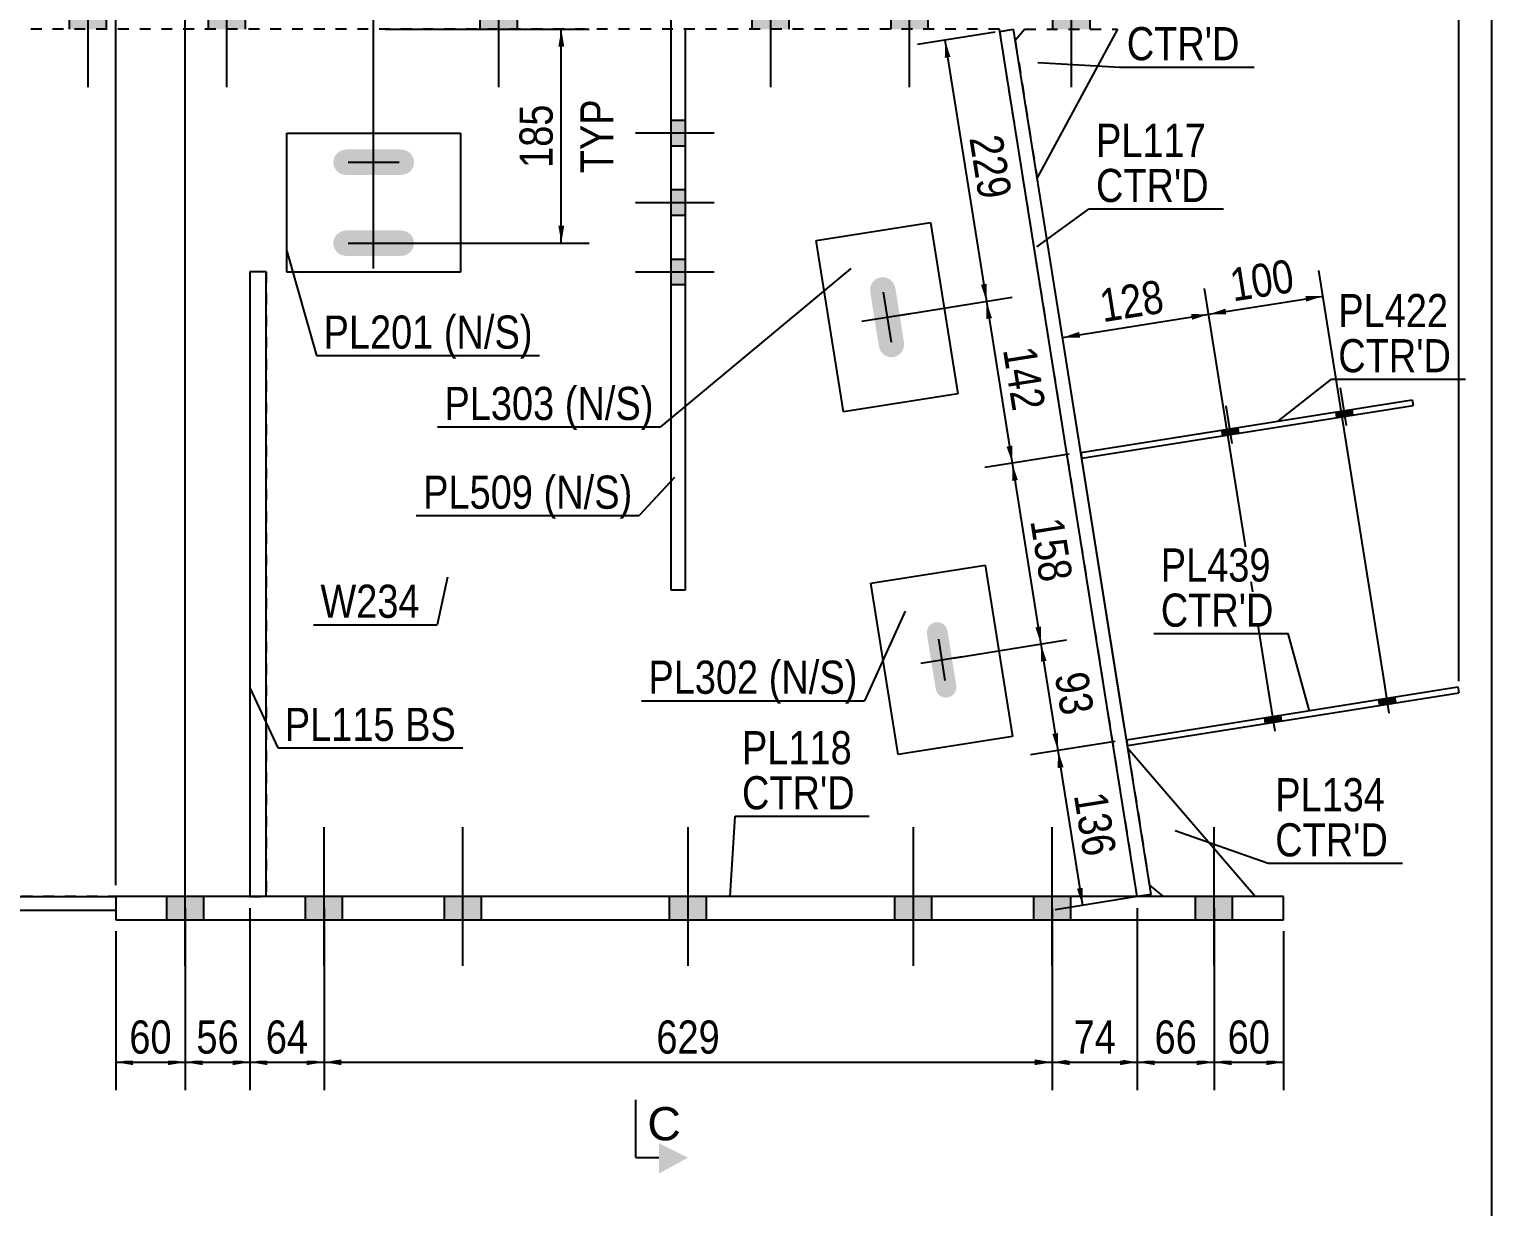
# Model space of a CAD drawing. Header units: millimetres. Extents: x -318 to 94, y -164 to 123.
# Drawn here: x -32.4 to 94, y -32 to 69.8 of the extents above; entities that cross this region are included whole.
import ezdxf

# ---------------------------------------------------------------- set-up
doc = ezdxf.new("R2010")
doc.units = ezdxf.units.MM
doc.linetypes.add('DXK_LINE_DOT1', pattern=[1.8814, 0.9407, -0.9407])
doc.styles.add('Arial', font='ARIAL.TTF', dxfattribs={"height": 0.2})
doc.styles.add('Arial Narrow', font='ARIALN.TTF', dxfattribs={"height": 0.2})

# ---------------------------------------------------------------- blocks, each defined once
blk = doc.blocks.new('Unknown-623327836-1210')
at = {"color": 5, "linetype": 'Continuous'}
blk.add_line((94.02, -164.04), (94.02, 122.96), dxfattribs=at)
blk = doc.blocks.new('Part-623327836-3298 - 1231')
at = {"color": 2, "linetype": 'Continuous'}
for p, q in [((58.49, 33.24), (87.13, 37.79)), ((58.57, 32.75), (87.21, 37.3)), ((87.13, 37.79), (87.21, 37.3))]:
    blk.add_line(p, q, dxfattribs=at)
at = {"color": 7, "linetype": 'DXK_LINE_DOT1'}
blk.add_line((58.49, 33.24), (58.57, 32.75), dxfattribs=at)
blk = doc.blocks.new('Bolt-623327836-1234 - 1231')
at = {"linetype": 'Continuous'}
for points in [[(0.55, 57.55), (0.79, 57.91), (0.87, 58.33), (0.79, 58.75), (0.55, 59.1), (0.19, 59.34), (-0.23, 59.43), (-5.03, 59.43), (-5.45, 59.34), (-5.8, 59.1), (-6.04, 58.75), (-6.13, 58.33), (-6.04, 57.91), (-5.8, 57.55), (-5.45, 57.31), (-5.03, 57.23), (-0.23, 57.23), (0.19, 57.31)], [(0.55, 50.55), (0.79, 50.91), (0.87, 51.33), (0.79, 51.75), (0.55, 52.1), (0.19, 52.34), (-0.23, 52.43), (-5.03, 52.43), (-5.45, 52.34), (-5.8, 52.1), (-6.04, 51.75), (-6.13, 51.33), (-6.04, 50.91), (-5.8, 50.55), (-5.45, 50.31), (-5.03, 50.23), (-0.23, 50.23), (0.19, 50.31)]]:
    blk.add_hatch(color=3, dxfattribs=at).paths.add_polyline_path(points)
at = {"color": 3, "linetype": 'Continuous'}
for p, q in [((-2.63, 56.13), (-2.63, 60.53)), ((-4.83, 58.33), (-0.43, 58.33)), ((-2.63, 49.13), (-2.63, 53.53)), ((-4.83, 51.33), (-0.43, 51.33))]:
    blk.add_line(p, q, dxfattribs=at)
blk = doc.blocks.new('Part-623327836-1507 - 1231')
at = {"color": 2, "linetype": 'Continuous'}
for p, q in [((-11.92, 48.85), (-13.32, 48.85)), ((-13.32, 48.85), (-13.32, -5.17)), ((-11.92, -5.17), (-11.92, 48.85))]:
    blk.add_line(p, q, dxfattribs=at)
at = {"color": 7, "linetype": 'DXK_LINE_DOT1'}
blk.add_line((-13.32, -5.17), (-11.92, -5.17), dxfattribs=at)
blk = doc.blocks.new('Part-623327836-1639 - 1231')
at = {"color": 2, "linetype": 'Continuous'}
for p, q in [((62.56, 7.67), (73.6, -5.17)), ((64.44, -4.19), (65.6, -5.17))]:
    blk.add_line(p, q, dxfattribs=at)
at = {"color": 7, "linetype": 'DXK_LINE_DOT1'}
for p, q in [((62.56, 7.67), (64.44, -4.19)), ((73.6, -5.17), (65.6, -5.17))]:
    blk.add_line(p, q, dxfattribs=at)
blk = doc.blocks.new('Part-623327836-1257 - 1231')
at = {"color": 2, "linetype": 'Continuous'}
for p, q in [((-10.13, 48.83), (-10.13, 60.83)), ((-10.13, 60.83), (4.87, 60.83)), ((4.87, 60.83), (4.87, 48.83)), ((4.87, 48.83), (-10.13, 48.83))]:
    blk.add_line(p, q, dxfattribs=at)
blk = doc.blocks.new('Part-623327836-3299 - 1231')
at = {"color": 2, "linetype": 'Continuous'}
for p, q in [((40.34, 21.92), (50.22, 23.49)), ((50.22, 23.49), (52.58, 8.68)), ((42.7, 7.11), (40.34, 21.92)), ((52.58, 8.68), (42.7, 7.11))]:
    blk.add_line(p, q, dxfattribs=at)
blk = doc.blocks.new('Bolt-623327836-3307 - 1231')
at = {"linetype": 'Continuous'}
for points in [[(24.29, 59.73), (24.29, 61.93), (23.09, 61.93), (23.09, 59.73)], [(24.29, 53.73), (24.29, 55.93), (23.09, 55.93), (23.09, 53.73)], [(24.29, 47.73), (24.29, 49.93), (23.09, 49.93), (23.09, 47.73)]]:
    blk.add_hatch(color=3, dxfattribs=at).paths.add_polyline_path(points)
at = {"color": 3, "linetype": 'Continuous'}
for p, q in [((26.79, 60.83), (19.99, 60.83)), ((24.29, 61.93), (23.09, 61.93)), ((24.29, 59.73), (23.09, 59.73)), ((24.29, 55.93), (23.09, 55.93)), ((26.79, 54.83), (19.99, 54.83)), ((24.29, 53.73), (23.09, 53.73)), ((24.29, 49.93), (23.09, 49.93)), ((26.79, 48.83), (19.99, 48.83)), ((24.29, 47.73), (23.09, 47.73))]:
    blk.add_line(p, q, dxfattribs=at)
blk = doc.blocks.new('Part-623327836-1364 - 1231')
at = {"color": 2, "linetype": 'Continuous'}
for p, q in [((51.49, 69.64), (52.67, 69.83)), ((63.38, -5.17), (51.49, 69.64)), ((64.57, -4.98), (52.67, 69.83)), ((64.57, -4.98), (63.38, -5.17))]:
    blk.add_line(p, q, dxfattribs=at)
blk = doc.blocks.new('Part-623327836-1668 - 1231')
at = {"color": 2, "linetype": 'Continuous'}
for p, q in [((53.67, 69.83), (52.83, 68.84)), ((61.67, 69.83), (54.71, 56.99))]:
    blk.add_line(p, q, dxfattribs=at)
at = {"color": 7, "linetype": 'DXK_LINE_DOT1'}
for p, q in [((53.67, 69.83), (61.67, 69.83)), ((52.83, 68.84), (54.71, 56.99)), ((54.71, 56.99), (54.71, 56.99))]:
    blk.add_line(p, q, dxfattribs=at)
blk = doc.blocks.new('Bolt-623327836-1366 - 1231')
at = {"linetype": 'Continuous'}
for points in [[(-17.32, -5.17), (-20.52, -5.17), (-20.52, -7.17), (-17.32, -7.17)], [(-17.32, -5.17), (-20.52, -5.17), (-20.52, -7.17), (-17.32, -7.17)], [(-5.32, -5.17), (-8.52, -5.17), (-8.52, -7.17), (-5.32, -7.17)], [(-5.32, -5.17), (-8.52, -5.17), (-8.52, -7.17), (-5.32, -7.17)], [(6.68, -5.17), (3.48, -5.17), (3.48, -7.17), (6.68, -7.17)], [(6.68, -5.17), (3.48, -5.17), (3.48, -7.17), (6.68, -7.17)], [(26.15, -5.17), (22.95, -5.17), (22.95, -7.17), (26.15, -7.17)], [(26.15, -5.17), (22.95, -5.17), (22.95, -7.17), (26.15, -7.17)], [(45.62, -5.17), (42.42, -5.17), (42.42, -7.17), (45.62, -7.17)], [(45.62, -5.17), (42.42, -5.17), (42.42, -7.17), (45.62, -7.17)], [(57.62, -5.17), (54.42, -5.17), (54.42, -7.17), (57.62, -7.17)], [(57.62, -5.17), (54.42, -5.17), (54.42, -7.17), (57.62, -7.17)], [(71.62, -5.17), (68.42, -5.17), (68.42, -7.17), (71.62, -7.17)], [(71.62, -5.17), (68.42, -5.17), (68.42, -7.17), (71.62, -7.17)]]:
    blk.add_hatch(color=3, dxfattribs=at).paths.add_polyline_path(points)
at = {"color": 3, "linetype": 'Continuous'}
for p, q in [((-18.92, -11.15), (-18.92, 0.83)), ((-18.92, -11.15), (-18.92, 0.83)), ((-6.92, -11.15), (-6.92, 0.83)), ((-6.92, -11.15), (-6.92, 0.83)), ((5.08, -11.15), (5.08, 0.83)), ((5.08, -11.15), (5.08, 0.83)), ((24.55, -11.15), (24.55, 0.83)), ((24.55, -11.15), (24.55, 0.83)), ((44.02, -11.15), (44.02, 0.83)), ((44.02, -11.15), (44.02, 0.83)), ((56.02, -11.15), (56.02, 0.83)), ((56.02, -11.15), (56.02, 0.83)), ((70.02, -11.15), (70.02, 0.83)), ((70.02, -11.15), (70.02, 0.83)), ((-20.52, -7.17), (-20.52, -5.17)), ((-20.52, -7.17), (-20.52, -5.17)), ((-17.32, -7.17), (-17.32, -5.17)), ((-17.32, -7.17), (-17.32, -5.17)), ((-8.52, -7.17), (-8.52, -5.17)), ((-8.52, -7.17), (-8.52, -5.17)), ((-5.32, -7.17), (-5.32, -5.17)), ((-5.32, -7.17), (-5.32, -5.17)), ((3.48, -7.17), (3.48, -5.17)), ((3.48, -7.17), (3.48, -5.17)), ((6.68, -7.17), (6.68, -5.17)), ((6.68, -7.17), (6.68, -5.17)), ((22.95, -7.17), (22.95, -5.17)), ((22.95, -7.17), (22.95, -5.17)), ((26.15, -7.17), (26.15, -5.17)), ((26.15, -7.17), (26.15, -5.17)), ((42.42, -7.17), (42.42, -5.17)), ((42.42, -7.17), (42.42, -5.17)), ((45.62, -7.17), (45.62, -5.17)), ((45.62, -7.17), (45.62, -5.17)), ((54.42, -7.17), (54.42, -5.17)), ((54.42, -7.17), (54.42, -5.17)), ((57.62, -7.17), (57.62, -5.17)), ((57.62, -7.17), (57.62, -5.17)), ((68.42, -7.17), (68.42, -5.17)), ((68.42, -7.17), (68.42, -5.17)), ((71.62, -7.17), (71.62, -5.17)), ((71.62, -7.17), (71.62, -5.17))]:
    blk.add_line(p, q, dxfattribs=at)
blk = doc.blocks.new('Bolt-623327836-1368 - 1231')
at = {"linetype": 'Continuous'}
for points in [[(84.34, 11.38), (85.73, 11.6), (85.65, 12.09), (84.26, 11.87)], [(84.34, 11.38), (85.73, 11.6), (85.65, 12.09), (84.26, 11.87)], [(74.47, 9.81), (75.85, 10.03), (75.77, 10.52), (74.39, 10.3)], [(74.47, 9.81), (75.85, 10.03), (75.77, 10.52), (74.39, 10.3)]]:
    blk.add_hatch(color=3, dxfattribs=at).paths.add_polyline_path(points)
at = {"color": 3, "linetype": 'Continuous'}
for p, q in [((85.16, 10.7), (84.56, 14.45)), ((85.16, 10.7), (84.56, 14.45)), ((75.28, 9.13), (74.69, 12.88)), ((75.28, 9.13), (74.69, 12.88)), ((84.34, 11.38), (84.26, 11.87)), ((84.34, 11.38), (84.26, 11.87)), ((85.73, 11.6), (85.65, 12.09)), ((85.73, 11.6), (85.65, 12.09)), ((74.47, 9.81), (74.39, 10.3)), ((74.47, 9.81), (74.39, 10.3)), ((75.85, 10.03), (75.77, 10.52)), ((75.85, 10.03), (75.77, 10.52))]:
    blk.add_line(p, q, dxfattribs=at)
blk = doc.blocks.new('Part-623327836-1763 - 1231')
at = {"color": 2, "linetype": 'Continuous'}
for p, q in [((76.02, -5.17), (-24.92, -5.17)), ((-24.92, -5.17), (-24.92, -7.17)), ((76.02, -7.17), (76.02, -5.17)), ((-24.92, -7.17), (76.02, -7.17))]:
    blk.add_line(p, q, dxfattribs=at)
blk = doc.blocks.new('Part-623327836-1412 - 1231')
at = {"color": 2, "linetype": 'Continuous'}
for p, q in [((-114.45, 14.84), (-114.5, 13.64)), ((-66.45, 12.73), (-114.45, 14.84)), ((-66.45, 11.53), (-114.5, 13.64)), ((-48.32, -5.17), (-66.35, -4.38)), ((-48.35, -6.37), (-66.35, -5.58)), ((-48.32, -5.17), (-24.92, -5.17)), ((-24.92, -6.37), (-48.35, -6.37))]:
    blk.add_line(p, q, dxfattribs=at)
at = {"color": 7, "linetype": 'DXK_LINE_DOT1'}
blk.add_line((-24.92, -5.17), (-24.92, -6.37), dxfattribs=at)
blk = doc.blocks.new('Part-623327836-1462 - 1231')
at = {"color": 2, "linetype": 'Continuous'}
for p, q in [((62.44, 8.4), (91.08, 12.96)), ((91.08, 12.96), (91.16, 12.46)), ((62.52, 7.91), (91.16, 12.46))]:
    blk.add_line(p, q, dxfattribs=at)
at = {"color": 7, "linetype": 'DXK_LINE_DOT1'}
blk.add_line((62.44, 8.4), (62.52, 7.91), dxfattribs=at)
blk = doc.blocks.new('Bolt-623327836-1485 - 1231')
at = {"linetype": 'Continuous'}
for points in [[(-38.74, 72.33), (-41.94, 72.33), (-41.94, 69.83), (-38.74, 69.83)], [(-38.74, 72.33), (-41.94, 72.33), (-41.94, 69.83), (-38.74, 69.83)], [(-25.74, 72.33), (-28.94, 72.33), (-28.94, 69.83), (-25.74, 69.83)], [(-25.74, 72.33), (-28.94, 72.33), (-28.94, 69.83), (-25.74, 69.83)], [(-13.74, 72.33), (-16.94, 72.33), (-16.94, 69.83), (-13.74, 69.83)], [(-13.74, 72.33), (-16.94, 72.33), (-16.94, 69.83), (-13.74, 69.83)], [(9.76, 72.33), (6.56, 72.33), (6.56, 69.83), (9.76, 69.83)], [(9.76, 72.33), (6.56, 72.33), (6.56, 69.83), (9.76, 69.83)], [(33.26, 72.33), (30.06, 72.33), (30.06, 69.83), (33.26, 69.83)], [(33.26, 72.33), (30.06, 72.33), (30.06, 69.83), (33.26, 69.83)], [(45.26, 72.33), (42.06, 72.33), (42.06, 69.83), (45.26, 69.83)], [(45.26, 72.33), (42.06, 72.33), (42.06, 69.83), (45.26, 69.83)], [(59.26, 72.33), (56.06, 72.33), (56.06, 69.83), (59.26, 69.83)], [(59.26, 72.33), (56.06, 72.33), (56.06, 69.83), (59.26, 69.83)]]:
    blk.add_hatch(color=3, dxfattribs=at).paths.add_polyline_path(points)
at = {"color": 3, "linetype": 'Continuous'}
for p, q in [((-40.34, 76.8), (-40.34, 64.83)), ((-40.34, 76.8), (-40.34, 64.83)), ((-27.34, 76.8), (-27.34, 64.83)), ((-27.34, 76.8), (-27.34, 64.83)), ((-15.34, 76.8), (-15.34, 64.83)), ((-15.34, 76.8), (-15.34, 64.83)), ((8.16, 76.8), (8.16, 64.83)), ((8.16, 76.8), (8.16, 64.83)), ((31.66, 76.8), (31.66, 64.83)), ((31.66, 76.8), (31.66, 64.83)), ((43.66, 76.8), (43.66, 64.83)), ((43.66, 76.8), (43.66, 64.83)), ((57.66, 76.8), (57.66, 64.83)), ((57.66, 76.8), (57.66, 64.83)), ((-41.94, 72.33), (-41.94, 69.83)), ((-41.94, 72.33), (-41.94, 69.83)), ((-38.74, 72.33), (-38.74, 69.83)), ((-38.74, 72.33), (-38.74, 69.83)), ((-28.94, 72.33), (-28.94, 69.83)), ((-28.94, 72.33), (-28.94, 69.83)), ((-25.74, 72.33), (-25.74, 69.83)), ((-25.74, 72.33), (-25.74, 69.83)), ((-16.94, 72.33), (-16.94, 69.83)), ((-16.94, 72.33), (-16.94, 69.83)), ((-13.74, 72.33), (-13.74, 69.83)), ((-13.74, 72.33), (-13.74, 69.83)), ((6.56, 72.33), (6.56, 69.83)), ((6.56, 72.33), (6.56, 69.83)), ((9.76, 72.33), (9.76, 69.83)), ((9.76, 72.33), (9.76, 69.83)), ((30.06, 72.33), (30.06, 69.83)), ((30.06, 72.33), (30.06, 69.83)), ((33.26, 72.33), (33.26, 69.83)), ((33.26, 72.33), (33.26, 69.83)), ((42.06, 72.33), (42.06, 69.83)), ((42.06, 72.33), (42.06, 69.83)), ((45.26, 72.33), (45.26, 69.83)), ((45.26, 72.33), (45.26, 69.83)), ((56.06, 72.33), (56.06, 69.83)), ((56.06, 72.33), (56.06, 69.83)), ((59.26, 72.33), (59.26, 69.83)), ((59.26, 72.33), (59.26, 69.83))]:
    blk.add_line(p, q, dxfattribs=at)
blk = doc.blocks.new('Part-623327836-1529 - 1231')
at = {"color": 7, "linetype": 'DXK_LINE_DOT1'}
for p, q in [((-11.92, 48.85), (-13.32, 48.85)), ((-13.32, 48.85), (-13.32, -5.17)), ((-11.92, 48.85), (-11.92, -5.17))]:
    blk.add_line(p, q, dxfattribs=at)
blk = doc.blocks.new('Part-623327836-1690 - 1231')
at = {"color": 2, "linetype": 'Continuous'}
for p, q in [((-46.24, 69.83), (-46.24, -5.17)), ((51.49, 69.64), (51.46, 69.83))]:
    blk.add_line(p, q, dxfattribs=at)
at = {"color": 7, "linetype": 'DXK_LINE_DOT1'}
for p, q in [((51.46, 69.83), (-46.24, 69.83)), ((63.38, -5.17), (51.49, 69.64)), ((-13.32, -5.17), (-46.24, -5.17)), ((63.38, -5.17), (-11.92, -5.17))]:
    blk.add_line(p, q, dxfattribs=at)
blk = doc.blocks.new('Part-623327836-3300 - 1231')
at = {"color": 2, "linetype": 'Continuous'}
for p, q in [((35.63, 51.55), (45.51, 53.12)), ((45.51, 53.12), (47.86, 38.31)), ((37.99, 36.74), (35.63, 51.55)), ((47.86, 38.31), (37.99, 36.74))]:
    blk.add_line(p, q, dxfattribs=at)
blk = doc.blocks.new('Part-623327836-3301 - 1231')
at = {"color": 2, "linetype": 'Continuous'}
for p, q in [((23.09, 21.33), (23.09, 69.83)), ((24.29, 69.83), (24.29, 21.33)), ((24.29, 21.33), (23.09, 21.33))]:
    blk.add_line(p, q, dxfattribs=at)
blk = doc.blocks.new('Bolt-623327836-3302 - 1231')
at = {"linetype": 'Continuous'}
blk.add_hatch(color=3, dxfattribs=at).paths.add_polyline_path([(46.31, 12.2), (46.63, 12.05), (46.98, 12.04), (47.31, 12.16), (47.56, 12.4), (47.71, 12.72), (47.73, 13.07), (46.97, 17.81), (46.85, 18.14), (46.61, 18.4), (46.29, 18.55), (45.94, 18.56), (45.61, 18.44), (45.35, 18.2), (45.21, 17.88), (45.19, 17.53), (45.95, 12.79), (46.07, 12.46)])
at = {"color": 3, "linetype": 'Continuous'}
for p, q in [((46.18, 17.08), (46.74, 13.52)), ((44.68, 15.02), (48.24, 15.58))]:
    blk.add_line(p, q, dxfattribs=at)
blk = doc.blocks.new('Bolt-623327836-3303 - 1231')
at = {"linetype": 'Continuous'}
blk.add_hatch(color=3, dxfattribs=at).paths.add_polyline_path([(41.48, 41.67), (41.87, 41.49), (42.3, 41.47), (42.7, 41.62), (43.02, 41.91), (43.19, 42.3), (43.21, 42.73), (42.46, 47.47), (42.31, 47.87), (42.02, 48.19), (41.63, 48.37), (41.2, 48.38), (40.8, 48.24), (40.48, 47.94), (40.3, 47.55), (40.29, 47.13), (41.04, 42.39), (41.19, 41.98)])
at = {"color": 3, "linetype": 'Continuous'}
for p, q in [((41.4, 47.1), (42.09, 42.76)), ((39.58, 44.58), (43.92, 45.27))]:
    blk.add_line(p, q, dxfattribs=at)
blk = doc.blocks.new('Bolt-623327836-3304 - 1231')
at = {"linetype": 'Continuous'}
for points in [[(80.63, 36.25), (82.02, 36.47), (81.94, 36.97), (80.56, 36.75)], [(80.63, 36.25), (82.02, 36.47), (81.94, 36.97), (80.56, 36.75)], [(70.76, 34.68), (72.14, 34.9), (72.06, 35.4), (70.68, 35.18)], [(70.76, 34.68), (72.14, 34.9), (72.06, 35.4), (70.68, 35.18)]]:
    blk.add_hatch(color=3, dxfattribs=at).paths.add_polyline_path(points)
at = {"color": 3, "linetype": 'Continuous'}
for p, q in [((81.45, 35.57), (80.93, 38.83)), ((81.45, 35.57), (80.93, 38.83)), ((71.57, 34), (71.06, 37.26)), ((71.57, 34), (71.06, 37.26)), ((80.63, 36.25), (80.56, 36.75)), ((80.63, 36.25), (80.56, 36.75)), ((82.02, 36.47), (81.94, 36.97)), ((82.02, 36.47), (81.94, 36.97)), ((72.14, 34.9), (72.06, 35.4)), ((72.14, 34.9), (72.06, 35.4)), ((70.76, 34.68), (70.68, 35.18)), ((70.76, 34.68), (70.68, 35.18))]:
    blk.add_line(p, q, dxfattribs=at)
blk = doc.blocks.new('StraightDimension-623327836-4283 - 1231')
at = {"linetype": 'Continuous'}
for points in [[(55.04, 15.15), (55.05, 16.67), (55.53, 15.22)], [(56.53, 8.98), (56.52, 7.46), (56.03, 8.9)]]:
    blk.add_hatch(color=7, dxfattribs=at).paths.add_polyline_path(points)
at = {"color": 7, "linetype": 'Continuous'}
for p, q in [((47.45, 15.46), (57.27, 17.02)), ((55.05, 16.67), (56.52, 7.46)), ((61.45, 8.24), (54.15, 7.08))]:
    blk.add_line(p, q, dxfattribs=at)
at = {"color": 0}
blk.add_wipeout([(56.31, 9.69), (60.46, 10.35), (59.7, 15.14), (55.55, 14.48)], dxfattribs=at)
at = {"color": 3, "style": 'Arial Narrow'}
blk.add_text('93', height=2.863, rotation=-80.9647, dxfattribs=at).set_placement((56.24, 13.99))
blk = doc.blocks.new('StraightDimension-623327836-4286 - 1231')
at = {"linetype": 'Continuous'}
for points in [[(46.74, 67.36), (46.75, 68.89), (47.23, 67.44)], [(50.35, 47.82), (50.34, 46.29), (49.86, 47.74)]]:
    blk.add_hatch(color=7, dxfattribs=at).paths.add_polyline_path(points)
at = {"color": 7, "linetype": 'Continuous'}
for p, q in [((51.09, 69.58), (44.38, 68.51)), ((46.75, 68.89), (50.34, 46.29)), ((42.74, 45.09), (52.56, 46.65))]:
    blk.add_line(p, q, dxfattribs=at)
at = {"color": 0}
blk.add_wipeout([(49.22, 54.31), (53.37, 54.97), (52.32, 61.57), (48.17, 60.91)], dxfattribs=at)
at = {"color": 3, "style": 'Arial Narrow'}
blk.add_text('229', height=2.863, rotation=-80.9647, dxfattribs=at).set_placement((48.85, 60.42))
blk = doc.blocks.new('StraightDimension-623327836-4048 - 1231')
at = {"linetype": 'Continuous'}
blk.add_hatch(color=7, dxfattribs=at).paths.add_polyline_path([(21.59, 89.41), (23.09, 89.16), (21.59, 88.91)])
at = {"color": 7, "linetype": 'Continuous'}
for p, q in [((23.09, 69.04), (23.09, 93.66)), ((11.2, 89.16), (23.09, 89.16))]:
    blk.add_line(p, q, dxfattribs=at)
at = {"color": 0}
blk.add_wipeout([(22.31, 90.06), (22.31, 94.26), (11.97, 94.26), (11.97, 90.06)], dxfattribs=at)
at = {"color": 3, "style": 'Arial Narrow'}
blk.add_text('10962', height=2.863, dxfattribs=at).set_placement((12.57, 90.66))
blk = doc.blocks.new('StraightDimension-623327836-4049 - 1231')
at = {"linetype": 'Continuous'}
blk.add_hatch(color=7, dxfattribs=at).paths.add_polyline_path([(-4.13, 89.41), (-2.63, 89.16), (-4.13, 88.91)])
at = {"color": 7, "linetype": 'Continuous'}
for p, q in [((-2.63, 52.3), (-2.63, 93.66)), ((-14.52, 89.16), (-2.63, 89.16))]:
    blk.add_line(p, q, dxfattribs=at)
at = {"color": 0}
blk.add_wipeout([(-3.4, 90.06), (-3.4, 94.26), (-13.74, 94.26), (-13.74, 90.06)], dxfattribs=at)
at = {"color": 3, "style": 'Arial Narrow'}
blk.add_text('10704', height=2.863, dxfattribs=at).set_placement((-13.14, 90.66))
blk = doc.blocks.new('StraightDimension-623327836-4282 - 1231')
at = {"linetype": 'Continuous'}
for points in [[(56.5, 5.94), (56.52, 7.46), (57, 6.02)], [(58.66, -4.41), (58.64, -5.93), (58.16, -4.48)]]:
    blk.add_hatch(color=7, dxfattribs=at).paths.add_polyline_path(points)
at = {"color": 7, "linetype": 'Continuous'}
for p, q in [((61.45, 8.24), (54.15, 7.08)), ((56.52, 7.46), (58.64, -5.93)), ((63.58, -5.14), (56.27, -6.3))]:
    blk.add_line(p, q, dxfattribs=at)
at = {"color": 0}
blk.add_wipeout([(58.25, -2.51), (62.4, -1.85), (61.35, 4.75), (57.2, 4.09)], dxfattribs=at)
at = {"color": 3, "style": 'Arial Narrow'}
blk.add_text('136', height=2.863, rotation=-80.9647, dxfattribs=at).set_placement((57.89, 3.59))
blk = doc.blocks.new('StraightDimension-623327836-2008 - 1231')
at = {"color": 7, "linetype": 'Continuous'}
blk.add_line((91.16, 13.46), (91.16, 111.49), dxfattribs=at)
blk = doc.blocks.new('StraightDimension-623327836-2020 - 1231')
at = {"linetype": 'Continuous'}
for points in [[(68.03, 45.2), (69.55, 45.18), (68.11, 44.7)], [(58.43, 43.16), (56.91, 43.17), (58.35, 43.66)]]:
    blk.add_hatch(color=7, dxfattribs=at).paths.add_polyline_path(points)
at = {"color": 7, "linetype": 'Continuous'}
for p, q in [((74.92, 11.4), (69.2, 47.41)), ((62.28, 9.39), (56.56, 45.4)), ((56.91, 43.17), (69.55, 45.18))]:
    blk.add_line(p, q, dxfattribs=at)
at = {"color": 0}
blk.add_wipeout([(66.51, 44.85), (65.85, 49), (59.25, 47.95), (59.91, 43.8)], dxfattribs=at)
at = {"color": 3, "style": 'Arial Narrow'}
blk.add_text('128', height=2.863, rotation=9.0355, dxfattribs=at).set_placement((60.4, 44.49))
blk = doc.blocks.new('StraightDimension-623327836-2035 - 1231')
at = {"linetype": 'Continuous'}
for points in [[(71.07, 45.17), (69.55, 45.18), (70.99, 45.67)], [(77.91, 46.77), (79.43, 46.76), (77.98, 46.27)]]:
    blk.add_hatch(color=7, dxfattribs=at).paths.add_polyline_path(points)
at = {"color": 7, "linetype": 'Continuous'}
for p, q in [((84.8, 12.97), (79.07, 48.98)), ((74.92, 11.4), (69.2, 47.41)), ((69.55, 45.18), (79.43, 46.76))]:
    blk.add_line(p, q, dxfattribs=at)
at = {"color": 0}
blk.add_wipeout([(77.77, 46.64), (77.11, 50.79), (70.5, 49.74), (71.16, 45.59)], dxfattribs=at)
at = {"color": 3, "style": 'Arial Narrow'}
blk.add_text('100', height=2.863, rotation=9.0355, dxfattribs=at).set_placement((71.66, 46.28))
blk = doc.blocks.new('StraightDimension-623327836-2944 - 1231')
at = {"linetype": 'Continuous'}
for points in [[(13.34, 68.33), (13.59, 69.83), (13.84, 68.33)], [(13.84, 52.83), (13.59, 51.33), (13.34, 52.83)]]:
    blk.add_hatch(color=7, dxfattribs=at).paths.add_polyline_path(points)
at = {"color": 7, "linetype": 'Continuous'}
for p, q in [((-1.63, 69.83), (15.99, 69.83)), ((13.59, 51.33), (13.59, 69.83)), ((-1.63, 51.33), (15.99, 51.33))]:
    blk.add_line(p, q, dxfattribs=at)
at = {"color": 0, "linetype": 'Continuous'}
blk.add_wipeout([(18.69, 64.37), (14.49, 64.37), (14.49, 56.78), (18.69, 56.78)], dxfattribs=at)
at = {"color": 3, "linetype": 'Continuous', "style": 'Arial Narrow'}
blk.add_text('TYP', height=2.863, rotation=90.0002, dxfattribs=at).set_placement((18.09, 57.38))
at = {"color": 0}
blk.add_wipeout([(13.44, 63.92), (9.24, 63.92), (9.24, 57.24), (13.44, 57.24)], dxfattribs=at)
at = {"color": 3, "style": 'Arial Narrow'}
blk.add_text('185', height=2.863, rotation=90.0002, dxfattribs=at).set_placement((12.84, 57.84))
blk = doc.blocks.new('StraightDimension-623327836-3031 - 1231')
at = {"linetype": 'Continuous'}
for points in [[(71.52, -19.74), (70.02, -19.49), (71.52, -19.24)], [(74.52, -19.24), (76.02, -19.49), (74.52, -19.74)]]:
    blk.add_hatch(color=7, dxfattribs=at).paths.add_polyline_path(points)
at = {"color": 7, "linetype": 'Continuous'}
for p, q in [((70.02, -6.17), (70.02, -21.89)), ((76.02, -8.17), (76.02, -21.89)), ((70.02, -19.49), (76.02, -19.49))]:
    blk.add_line(p, q, dxfattribs=at)
at = {"color": 0}
blk.add_wipeout([(75.45, -19.34), (75.45, -15.14), (70.59, -15.14), (70.59, -19.34)], dxfattribs=at)
at = {"color": 3, "style": 'Arial Narrow'}
blk.add_text('60', height=2.863, dxfattribs=at).set_placement((71.19, -18.74))
blk = doc.blocks.new('StraightDimension-623327836-3032 - 1231')
at = {"linetype": 'Continuous'}
for points in [[(64.88, -19.74), (63.38, -19.49), (64.88, -19.24)], [(68.52, -19.24), (70.02, -19.49), (68.52, -19.74)]]:
    blk.add_hatch(color=7, dxfattribs=at).paths.add_polyline_path(points)
at = {"color": 7, "linetype": 'Continuous'}
for p, q in [((63.38, -6.17), (63.38, -21.89)), ((70.02, -6.17), (70.02, -21.89)), ((63.38, -19.49), (70.02, -19.49))]:
    blk.add_line(p, q, dxfattribs=at)
at = {"color": 0}
blk.add_wipeout([(69.13, -19.34), (69.13, -15.14), (64.27, -15.14), (64.27, -19.34)], dxfattribs=at)
at = {"color": 3, "style": 'Arial Narrow'}
blk.add_text('66', height=2.863, dxfattribs=at).set_placement((64.87, -18.74))
blk = doc.blocks.new('StraightDimension-623327836-3033 - 1231')
at = {"linetype": 'Continuous'}
for points in [[(57.52, -19.74), (56.02, -19.49), (57.52, -19.24)], [(61.88, -19.24), (63.38, -19.49), (61.88, -19.74)]]:
    blk.add_hatch(color=7, dxfattribs=at).paths.add_polyline_path(points)
at = {"color": 7, "linetype": 'Continuous'}
for p, q in [((56.02, -6.17), (56.02, -21.89)), ((63.38, -6.17), (63.38, -21.89)), ((56.02, -19.49), (63.38, -19.49))]:
    blk.add_line(p, q, dxfattribs=at)
at = {"color": 0}
blk.add_wipeout([(62.13, -19.34), (62.13, -15.14), (57.27, -15.14), (57.27, -19.34)], dxfattribs=at)
at = {"color": 3, "style": 'Arial Narrow'}
blk.add_text('74', height=2.863, dxfattribs=at).set_placement((57.87, -18.74))
blk = doc.blocks.new('StraightDimension-623327836-3034 - 1231')
at = {"linetype": 'Continuous'}
for points in [[(-5.42, -19.74), (-6.92, -19.49), (-5.42, -19.24)], [(54.52, -19.24), (56.02, -19.49), (54.52, -19.74)]]:
    blk.add_hatch(color=7, dxfattribs=at).paths.add_polyline_path(points)
at = {"color": 7, "linetype": 'Continuous'}
for p, q in [((-6.92, -6.2), (-6.92, -21.89)), ((56.02, -6.17), (56.02, -21.89)), ((-6.92, -19.49), (56.02, -19.49))]:
    blk.add_line(p, q, dxfattribs=at)
at = {"color": 0}
blk.add_wipeout([(27.89, -19.34), (27.89, -15.14), (21.21, -15.14), (21.21, -19.34)], dxfattribs=at)
at = {"color": 3, "style": 'Arial Narrow'}
blk.add_text('629', height=2.863, dxfattribs=at).set_placement((21.81, -18.74))
blk = doc.blocks.new('StraightDimension-623327836-3035 - 1231')
at = {"linetype": 'Continuous'}
for points in [[(-11.82, -19.74), (-13.32, -19.49), (-11.82, -19.24)], [(-8.42, -19.24), (-6.92, -19.49), (-8.42, -19.74)]]:
    blk.add_hatch(color=7, dxfattribs=at).paths.add_polyline_path(points)
at = {"color": 7, "linetype": 'Continuous'}
for p, q in [((-13.32, -6.17), (-13.32, -21.89)), ((-6.92, -6.2), (-6.92, -21.89)), ((-13.32, -19.49), (-6.92, -19.49))]:
    blk.add_line(p, q, dxfattribs=at)
at = {"color": 0}
blk.add_wipeout([(-7.69, -19.34), (-7.69, -15.14), (-12.55, -15.14), (-12.55, -19.34)], dxfattribs=at)
at = {"color": 3, "style": 'Arial Narrow'}
blk.add_text('64', height=2.863, dxfattribs=at).set_placement((-11.95, -18.74))
blk = doc.blocks.new('StraightDimension-623327836-3036 - 1231')
at = {"linetype": 'Continuous'}
for points in [[(-17.42, -19.74), (-18.92, -19.49), (-17.42, -19.24)], [(-14.82, -19.24), (-13.32, -19.49), (-14.82, -19.74)]]:
    blk.add_hatch(color=7, dxfattribs=at).paths.add_polyline_path(points)
at = {"color": 7, "linetype": 'Continuous'}
for p, q in [((-18.92, -6.17), (-18.92, -21.89)), ((-13.32, -6.17), (-13.32, -21.89)), ((-18.92, -19.49), (-13.32, -19.49))]:
    blk.add_line(p, q, dxfattribs=at)
at = {"color": 0}
blk.add_wipeout([(-13.69, -19.34), (-13.69, -15.14), (-18.55, -15.14), (-18.55, -19.34)], dxfattribs=at)
at = {"color": 3, "style": 'Arial Narrow'}
blk.add_text('56', height=2.863, dxfattribs=at).set_placement((-17.95, -18.74))
blk = doc.blocks.new('StraightDimension-623327836-3037 - 1231')
at = {"linetype": 'Continuous'}
for points in [[(-23.42, -19.74), (-24.92, -19.49), (-23.42, -19.24)], [(-20.42, -19.24), (-18.92, -19.49), (-20.42, -19.74)]]:
    blk.add_hatch(color=7, dxfattribs=at).paths.add_polyline_path(points)
at = {"color": 7, "linetype": 'Continuous'}
for p, q in [((-18.92, -6.17), (-18.92, -21.89)), ((-24.92, -8.17), (-24.92, -21.89)), ((-24.92, -19.49), (-18.92, -19.49))]:
    blk.add_line(p, q, dxfattribs=at)
at = {"color": 0}
blk.add_wipeout([(-19.49, -19.34), (-19.49, -15.14), (-24.35, -15.14), (-24.35, -19.34)], dxfattribs=at)
at = {"color": 3, "style": 'Arial Narrow'}
blk.add_text('60', height=2.863, dxfattribs=at).set_placement((-23.75, -18.74))
blk = doc.blocks.new('StraightDimension-623327836-4050 - 1231')
at = {"linetype": 'Continuous'}
blk.add_hatch(color=7, dxfattribs=at).paths.add_polyline_path([(-20.42, 95.11), (-18.92, 94.86), (-20.42, 94.61)])
at = {"color": 7, "linetype": 'Continuous'}
for p, q in [((-18.92, -6.17), (-18.92, 99.36)), ((-30.81, 94.86), (-18.92, 94.86))]:
    blk.add_line(p, q, dxfattribs=at)
at = {"color": 0}
blk.add_wipeout([(-19.7, 95.76), (-19.7, 99.96), (-30.04, 99.96), (-30.04, 95.76)], dxfattribs=at)
at = {"color": 3, "style": 'Arial Narrow'}
blk.add_text('10542', height=2.863, dxfattribs=at).set_placement((-29.44, 96.36))
blk = doc.blocks.new('StraightDimension-623327836-4051 - 1231')
at = {"linetype": 'Continuous'}
blk.add_hatch(color=7, dxfattribs=at).paths.add_polyline_path([(-26.42, 89.41), (-24.92, 89.16), (-26.42, 88.91)])
at = {"color": 7, "linetype": 'Continuous'}
for p, q in [((-24.92, -4.17), (-24.92, 93.66)), ((-36.81, 89.16), (-24.92, 89.16))]:
    blk.add_line(p, q, dxfattribs=at)
at = {"color": 0}
blk.add_wipeout([(-25.7, 90.06), (-25.7, 94.26), (-36.04, 94.26), (-36.04, 90.06)], dxfattribs=at)
at = {"color": 3, "style": 'Arial Narrow'}
blk.add_text('10482', height=2.863, dxfattribs=at).set_placement((-35.44, 90.66))
blk = doc.blocks.new('StraightDimension-623327836-4284 - 1231')
at = {"linetype": 'Continuous'}
for points in [[(52.56, 30.78), (52.57, 32.3), (53.05, 30.85)], [(55.06, 18.19), (55.05, 16.67), (54.57, 18.11)]]:
    blk.add_hatch(color=7, dxfattribs=at).paths.add_polyline_path(points)
at = {"color": 7, "linetype": 'Continuous'}
for p, q in [((57.5, 33.08), (50.2, 31.92)), ((52.57, 32.3), (55.05, 16.67)), ((47.45, 15.46), (57.27, 17.02))]:
    blk.add_line(p, q, dxfattribs=at)
at = {"color": 0}
blk.add_wipeout([(54.48, 21.2), (58.63, 21.86), (57.58, 28.47), (53.43, 27.81)], dxfattribs=at)
at = {"color": 3, "style": 'Arial Narrow'}
blk.add_text('158', height=2.863, rotation=-80.9647, dxfattribs=at).set_placement((54.12, 27.31))
blk = doc.blocks.new('StraightDimension-623327836-4285 - 1231')
at = {"linetype": 'Continuous'}
for points in [[(50.33, 44.77), (50.34, 46.29), (50.82, 44.85)], [(52.58, 33.82), (52.57, 32.3), (52.08, 33.74)]]:
    blk.add_hatch(color=7, dxfattribs=at).paths.add_polyline_path(points)
at = {"color": 7, "linetype": 'Continuous'}
for p, q in [((42.74, 45.09), (52.56, 46.65)), ((50.34, 46.29), (52.57, 32.3)), ((57.5, 33.08), (50.2, 31.92))]:
    blk.add_line(p, q, dxfattribs=at)
at = {"color": 0}
blk.add_wipeout([(52.13, 36.02), (56.27, 36.68), (55.22, 43.28), (51.08, 42.62)], dxfattribs=at)
at = {"color": 3, "style": 'Arial Narrow'}
blk.add_text('142', height=2.863, rotation=-80.9647, dxfattribs=at).set_placement((51.76, 42.12))
blk = doc.blocks.new('Mark-623327836-1252 - 1231')
at = {"color": 0}
for points in [[(2.54, 42.21), (2.54, 45.21), (-6.96, 45.21), (-6.96, 42.21)], [(11.11, 42.21), (11.11, 45.21), (3.44, 45.21), (3.44, 42.21)]]:
    blk.add_wipeout(points, dxfattribs=at)
for points in [[(2.54, 42.21), (2.54, 45.21), (-6.96, 45.21), (-6.96, 42.21)], [(11.11, 42.21), (11.11, 45.21), (3.44, 45.21), (3.44, 42.21)]]:
    blk.add_wipeout(points, dxfattribs=at)
at = {"color": 7, "linetype": 'Continuous'}
for p, q in [((-10.13, 50.64), (-7.56, 41.61)), ((-7.56, 41.61), (11.71, 41.61))]:
    blk.add_line(p, q, dxfattribs=at)
at = {"color": 3, "style": 'Arial Narrow'}
for s, p in [('PL201', (-6.96, 42.21)), ('(N/', (3.44, 42.21)), ('S)', (7.82, 42.21))]:
    blk.add_text(s, height=2.863, dxfattribs=at).set_placement(p)
blk = doc.blocks.new('Mark-623327836-1360 - 1231')
at = {"color": 0}
for points in [[(69.32, 58.79), (69.32, 61.79), (59.81, 61.79), (59.81, 58.79)], [(69.57, 54.89), (69.57, 57.89), (59.81, 57.89), (59.81, 54.89)]]:
    blk.add_wipeout(points, dxfattribs=at)
for points in [[(69.32, 58.79), (69.32, 61.79), (59.81, 61.79), (59.81, 58.79)], [(69.57, 54.89), (69.57, 57.89), (59.81, 57.89), (59.81, 54.89)]]:
    blk.add_wipeout(points, dxfattribs=at)
at = {"color": 7, "linetype": 'Continuous'}
for p, q in [((54.69, 51.02), (59.21, 54.29)), ((59.21, 54.29), (70.82, 54.29))]:
    blk.add_line(p, q, dxfattribs=at)
at = {"color": 3, "style": 'Arial Narrow'}
blk.add_text('PL117', height=2.863, dxfattribs=at).set_placement((59.81, 58.79))
at = {"color": 1, "style": 'Arial Narrow'}
blk.add_text("CTR'D", height=2.863, dxfattribs=at).set_placement((59.81, 54.89))
blk = doc.blocks.new('Mark-623327836-3327 - 1231')
at = {"color": 0}
for points in [[(30.62, 12.37), (30.62, 15.37), (21.12, 15.37), (21.12, 12.37)], [(39.19, 12.37), (39.19, 15.37), (31.52, 15.37), (31.52, 12.37)]]:
    blk.add_wipeout(points, dxfattribs=at)
for points in [[(30.62, 12.37), (30.62, 15.37), (21.12, 15.37), (21.12, 12.37)], [(39.19, 12.37), (39.19, 15.37), (31.52, 15.37), (31.52, 12.37)]]:
    blk.add_wipeout(points, dxfattribs=at)
at = {"color": 7, "linetype": 'Continuous'}
for p in [(43.32, 19.51), (20.52, 11.77)]:
    blk.add_line(p, (39.79, 11.77), dxfattribs=at)
at = {"color": 3, "style": 'Arial Narrow'}
for s, p in [('PL302', (21.12, 12.37)), ('(N/', (31.52, 12.37)), ('S)', (35.9, 12.37))]:
    blk.add_text(s, height=2.863, dxfattribs=at).set_placement(p)
blk = doc.blocks.new('Mark-623327836-1635 - 1231')
at = {"color": 0}
for points in [[(84.8, 2.21), (84.8, 5.21), (75.3, 5.21), (75.3, 2.21)], [(85.06, -1.69), (85.06, 1.31), (75.3, 1.31), (75.3, -1.69)]]:
    blk.add_wipeout(points, dxfattribs=at)
for points in [[(84.8, 2.21), (84.8, 5.21), (75.3, 5.21), (75.3, 2.21)], [(85.06, -1.69), (85.06, 1.31), (75.3, 1.31), (75.3, -1.69)]]:
    blk.add_wipeout(points, dxfattribs=at)
at = {"color": 7, "linetype": 'Continuous'}
for p, q in [((66.65, 0.56), (74.7, -2.29)), ((74.7, -2.29), (86.3, -2.29))]:
    blk.add_line(p, q, dxfattribs=at)
at = {"color": 3, "style": 'Arial Narrow'}
blk.add_text('PL134', height=2.863, dxfattribs=at).set_placement((75.3, 2.21))
at = {"color": 1, "style": 'Arial Narrow'}
blk.add_text("CTR'D", height=2.863, dxfattribs=at).set_placement((75.3, -1.69))
blk = doc.blocks.new('Mark-623327836-1458 - 1231')
at = {"color": 7, "linetype": 'Continuous'}
blk.add_line((78.26, 10.87), (76.42, 17.57), dxfattribs=at)
at = {"color": 0}
for points in [[(74.92, 22.07), (74.92, 25.07), (65.41, 25.07), (65.41, 22.07)], [(75.17, 18.17), (75.17, 21.17), (65.41, 21.17), (65.41, 18.17)]]:
    blk.add_wipeout(points, dxfattribs=at)
for points in [[(74.92, 22.07), (74.92, 25.07), (65.41, 25.07), (65.41, 22.07)], [(75.17, 18.17), (75.17, 21.17), (65.41, 21.17), (65.41, 18.17)]]:
    blk.add_wipeout(points, dxfattribs=at)
at = {"color": 7, "linetype": 'Continuous'}
blk.add_line((64.81, 17.57), (76.42, 17.57), dxfattribs=at)
at = {"color": 3, "style": 'Arial Narrow'}
blk.add_text('PL439', height=2.863, dxfattribs=at).set_placement((65.41, 22.07))
at = {"color": 1, "style": 'Arial Narrow'}
blk.add_text("CTR'D", height=2.863, dxfattribs=at).set_placement((65.41, 18.17))
blk = doc.blocks.new('Mark-623327836-1664 - 1231')
at = {"color": 0}
for points in [[(71.98, 71.05), (71.98, 74.05), (62.47, 74.05), (62.47, 71.05)], [(72.23, 67.15), (72.23, 70.15), (62.47, 70.15), (62.47, 67.15)]]:
    blk.add_wipeout(points, dxfattribs=at)
for points in [[(71.98, 71.05), (71.98, 74.05), (62.47, 74.05), (62.47, 71.05)], [(72.23, 67.15), (72.23, 70.15), (62.47, 70.15), (62.47, 67.15)]]:
    blk.add_wipeout(points, dxfattribs=at)
at = {"color": 7, "linetype": 'Continuous'}
for p, q in [((54.79, 66.96), (61.87, 66.55)), ((61.87, 66.55), (73.48, 66.55))]:
    blk.add_line(p, q, dxfattribs=at)
at = {"color": 3, "style": 'Arial Narrow'}
blk.add_text('PL136', height=2.863, dxfattribs=at).set_placement((62.47, 71.05))
at = {"color": 1, "style": 'Arial Narrow'}
blk.add_text("CTR'D", height=2.863, dxfattribs=at).set_placement((62.47, 67.15))
blk = doc.blocks.new('Mark-623327836-1686 - 1231')
at = {"color": 7, "linetype": 'Continuous'}
blk.add_line((3.76, 22.44), (2.85, 18.34), dxfattribs=at)
at = {"color": 0}
blk.add_wipeout([(1.35, 18.94), (1.35, 21.94), (-7.23, 21.94), (-7.23, 18.94)], dxfattribs=at)
blk.add_wipeout([(1.35, 18.94), (1.35, 21.94), (-7.23, 21.94), (-7.23, 18.94)], dxfattribs=at)
at = {"color": 7, "linetype": 'Continuous'}
blk.add_line((-7.83, 18.34), (2.85, 18.34), dxfattribs=at)
at = {"color": 3, "style": 'Arial Narrow'}
blk.add_text('W234', height=2.863, dxfattribs=at).set_placement((-7.23, 18.94))
blk = doc.blocks.new('Mark-623327836-1759 - 1231')
at = {"color": 0}
for points in [[(38.71, 6.28), (38.71, 9.28), (29.21, 9.28), (29.21, 6.28)], [(38.96, 2.38), (38.96, 5.38), (29.21, 5.38), (29.21, 2.38)]]:
    blk.add_wipeout(points, dxfattribs=at)
for points in [[(38.71, 6.28), (38.71, 9.28), (29.21, 9.28), (29.21, 6.28)], [(38.96, 2.38), (38.96, 5.38), (29.21, 5.38), (29.21, 2.38)]]:
    blk.add_wipeout(points, dxfattribs=at)
at = {"color": 7, "linetype": 'Continuous'}
for p, q in [((28.19, -5.17), (28.61, 1.78)), ((28.61, 1.78), (40.21, 1.78))]:
    blk.add_line(p, q, dxfattribs=at)
at = {"color": 3, "style": 'Arial Narrow'}
blk.add_text('PL118', height=2.863, dxfattribs=at).set_placement((29.21, 6.28))
at = {"color": 1, "style": 'Arial Narrow'}
blk.add_text("CTR'D", height=2.863, dxfattribs=at).set_placement((29.21, 2.38))
blk = doc.blocks.new('MarkSet-623327836-2305 - 1231')
at = {"color": 0}
for points in [[(-0.81, 8.29), (-0.81, 11.29), (-10.31, 11.29), (-10.31, 8.29)], [(4.47, 8.29), (4.47, 11.29), (0.09, 11.29), (0.09, 8.29)]]:
    blk.add_wipeout(points, dxfattribs=at)
for points in [[(-0.81, 8.29), (-0.81, 11.29), (-10.31, 11.29), (-10.31, 8.29)], [(4.47, 8.29), (4.47, 11.29), (0.09, 11.29), (0.09, 8.29)]]:
    blk.add_wipeout(points, dxfattribs=at)
at = {"color": 7, "linetype": 'Continuous'}
for p, q in [((-13.32, 12.89), (-10.91, 7.69)), ((-10.91, 7.69), (5.07, 7.69))]:
    blk.add_line(p, q, dxfattribs=at)
at = {"color": 3, "style": 'Arial Narrow'}
for s, p in [('PL115', (-10.31, 8.29)), ('BS', (0.09, 8.29))]:
    blk.add_text(s, height=2.863, dxfattribs=at).set_placement(p)
blk = doc.blocks.new('Mark-623327836-3324 - 1231')
at = {"color": 0}
for points in [[(90.25, 44.07), (90.25, 47.07), (80.75, 47.07), (80.75, 44.07)], [(90.51, 40.17), (90.51, 43.17), (80.75, 43.17), (80.75, 40.17)]]:
    blk.add_wipeout(points, dxfattribs=at)
for points in [[(90.25, 44.07), (90.25, 47.07), (80.75, 47.07), (80.75, 44.07)], [(90.51, 40.17), (90.51, 43.17), (80.75, 43.17), (80.75, 40.17)]]:
    blk.add_wipeout(points, dxfattribs=at)
at = {"color": 7, "linetype": 'Continuous'}
for p, q in [((75.59, 35.96), (80.15, 39.57)), ((80.15, 39.57), (91.75, 39.57))]:
    blk.add_line(p, q, dxfattribs=at)
at = {"color": 3, "style": 'Arial Narrow'}
blk.add_text('PL422', height=2.863, dxfattribs=at).set_placement((80.75, 44.07))
at = {"color": 1, "style": 'Arial Narrow'}
blk.add_text("CTR'D", height=2.863, dxfattribs=at).set_placement((80.75, 40.17))
blk = doc.blocks.new('Mark-623327836-3330 - 1231')
at = {"color": 0}
for points in [[(12.99, 36.04), (12.99, 39.04), (3.49, 39.04), (3.49, 36.04)], [(21.56, 36.04), (21.56, 39.04), (13.89, 39.04), (13.89, 36.04)]]:
    blk.add_wipeout(points, dxfattribs=at)
for points in [[(12.99, 36.04), (12.99, 39.04), (3.49, 39.04), (3.49, 36.04)], [(21.56, 36.04), (21.56, 39.04), (13.89, 39.04), (13.89, 36.04)]]:
    blk.add_wipeout(points, dxfattribs=at)
at = {"color": 7, "linetype": 'Continuous'}
for p in [(38.61, 49.14), (2.89, 35.44)]:
    blk.add_line(p, (22.16, 35.44), dxfattribs=at)
at = {"color": 3, "style": 'Arial Narrow'}
for s, p in [('PL303', (3.49, 36.04)), ('(N/', (13.89, 36.04)), ('S)', (18.27, 36.04))]:
    blk.add_text(s, height=2.863, dxfattribs=at).set_placement(p)
blk = doc.blocks.new('Mark-623327836-3333 - 1231')
at = {"color": 0}
for points in [[(11.16, 28.37), (11.16, 31.37), (1.65, 31.37), (1.65, 28.37)], [(19.72, 28.37), (19.72, 31.37), (12.06, 31.37), (12.06, 28.37)]]:
    blk.add_wipeout(points, dxfattribs=at)
for points in [[(11.16, 28.37), (11.16, 31.37), (1.65, 31.37), (1.65, 28.37)], [(19.72, 28.37), (19.72, 31.37), (12.06, 31.37), (12.06, 28.37)]]:
    blk.add_wipeout(points, dxfattribs=at)
at = {"color": 7, "linetype": 'Continuous'}
for p in [(23.36, 31.06), (1.05, 27.77)]:
    blk.add_line(p, (20.32, 27.77), dxfattribs=at)
at = {"color": 3, "style": 'Arial Narrow'}
for s, p in [('PL509', (1.65, 28.37)), ('(N/', (12.06, 28.37)), ('S)', (16.44, 28.37))]:
    blk.add_text(s, height=2.863, dxfattribs=at).set_placement(p)
blk = doc.blocks.new('SectionMark-623327836-4462 - 1231')
at = {"color": 7, "linetype": 'Continuous'}
for p, q in [((20.03, 87.44), (20.03, 82.44)), ((20.03, 87.44), (22.03, 87.44)), ((20.03, -27.74), (20.03, -22.74)), ((20.03, -27.74), (22.03, -27.74))]:
    blk.add_line(p, q, dxfattribs=at)
at = {"color": 0, "linetype": 'Continuous'}
for points in [[(23.92, 82.94), (23.92, 85.94), (21.03, 85.94), (21.03, 82.94)], [(23.92, -26.24), (23.92, -23.24), (21.03, -23.24), (21.03, -26.24)]]:
    blk.add_wipeout(points, dxfattribs=at)
at = {"linetype": 'Continuous'}
for points in [[(22.03, 88.69), (24.53, 87.44), (22.03, 86.06)], [(22.03, -26.49), (24.53, -27.74), (22.03, -29.12)]]:
    blk.add_hatch(color=7, dxfattribs=at).paths.add_polyline_path(points)
at = {"color": 136, "linetype": 'Continuous', "style": 'Arial'}
for p in [(21.03, 82.94), (21.03, -26.24)]:
    blk.add_text('C', height=2.87, dxfattribs=at).set_placement(p)

msp = doc.modelspace()

# ---------------------------------------------------------------- block references
for name in ['Unknown-623327836-1210', 'Bolt-623327836-1485 - 1231', 'Part-623327836-1690 - 1231', 'Part-623327836-3301 - 1231', 'Part-623327836-1364 - 1231', 'Part-623327836-1668 - 1231', 'Part-623327836-1257 - 1231', 'Bolt-623327836-3307 - 1231', 'Bolt-623327836-1234 - 1231', 'Part-623327836-3300 - 1231', 'Part-623327836-1507 - 1231', 'Part-623327836-1529 - 1231', 'Bolt-623327836-3303 - 1231', 'Bolt-623327836-3304 - 1231', 'Part-623327836-3298 - 1231', 'Part-623327836-3299 - 1231', 'Bolt-623327836-3302 - 1231', 'Part-623327836-1412 - 1231', 'Bolt-623327836-1368 - 1231', 'Part-623327836-1462 - 1231', 'Part-623327836-1639 - 1231', 'Bolt-623327836-1366 - 1231', 'Part-623327836-1763 - 1231']:
    msp.add_blockref(name, (0, 0))

# ---------------------------------------------------------------- next in the draw order: block references
for name in ['StraightDimension-623327836-4049 - 1231', 'StraightDimension-623327836-4048 - 1231', 'StraightDimension-623327836-4286 - 1231', 'StraightDimension-623327836-4283 - 1231', 'Mark-623327836-1759 - 1231', 'Mark-623327836-1635 - 1231', 'StraightDimension-623327836-3031 - 1231']:
    msp.add_blockref(name, (0, 0))

# ---------------------------------------------------------------- next in the draw order: block references
for name in ['StraightDimension-623327836-2008 - 1231', 'StraightDimension-623327836-4282 - 1231']:
    msp.add_blockref(name, (0, 0))

# ---------------------------------------------------------------- next in the draw order: block references
for name in ['Mark-623327836-1664 - 1231', 'StraightDimension-623327836-2944 - 1231', 'Mark-623327836-1252 - 1231', 'StraightDimension-623327836-2020 - 1231', 'Mark-623327836-3333 - 1231', 'Mark-623327836-1686 - 1231', 'Mark-623327836-3327 - 1231', 'MarkSet-623327836-2305 - 1231', 'StraightDimension-623327836-3032 - 1231']:
    msp.add_blockref(name, (0, 0))

# ---------------------------------------------------------------- next in the draw order: block references
for name in ['StraightDimension-623327836-2035 - 1231', 'Mark-623327836-3330 - 1231', 'StraightDimension-623327836-4284 - 1231', 'StraightDimension-623327836-3033 - 1231']:
    msp.add_blockref(name, (0, 0))

# ---------------------------------------------------------------- next in the draw order: block references
for name in ['Mark-623327836-1360 - 1231', 'Mark-623327836-3324 - 1231', 'StraightDimension-623327836-4285 - 1231', 'Mark-623327836-1458 - 1231', 'StraightDimension-623327836-3034 - 1231']:
    msp.add_blockref(name, (0, 0))

# ---------------------------------------------------------------- next in the draw order: block references
for name in ['SectionMark-623327836-4462 - 1231', 'StraightDimension-623327836-3035 - 1231']:
    msp.add_blockref(name, (0, 0))

# ---------------------------------------------------------------- next in the draw order: block references
msp.add_blockref('StraightDimension-623327836-3036 - 1231', (0, 0))

# ---------------------------------------------------------------- next in the draw order: block references
msp.add_blockref('StraightDimension-623327836-3037 - 1231', (0, 0))

# ---------------------------------------------------------------- next in the draw order: block references
msp.add_blockref('StraightDimension-623327836-4050 - 1231', (0, 0))

# ---------------------------------------------------------------- next in the draw order: block references
msp.add_blockref('StraightDimension-623327836-4051 - 1231', (0, 0))

doc.saveas('drawing.dxf')
